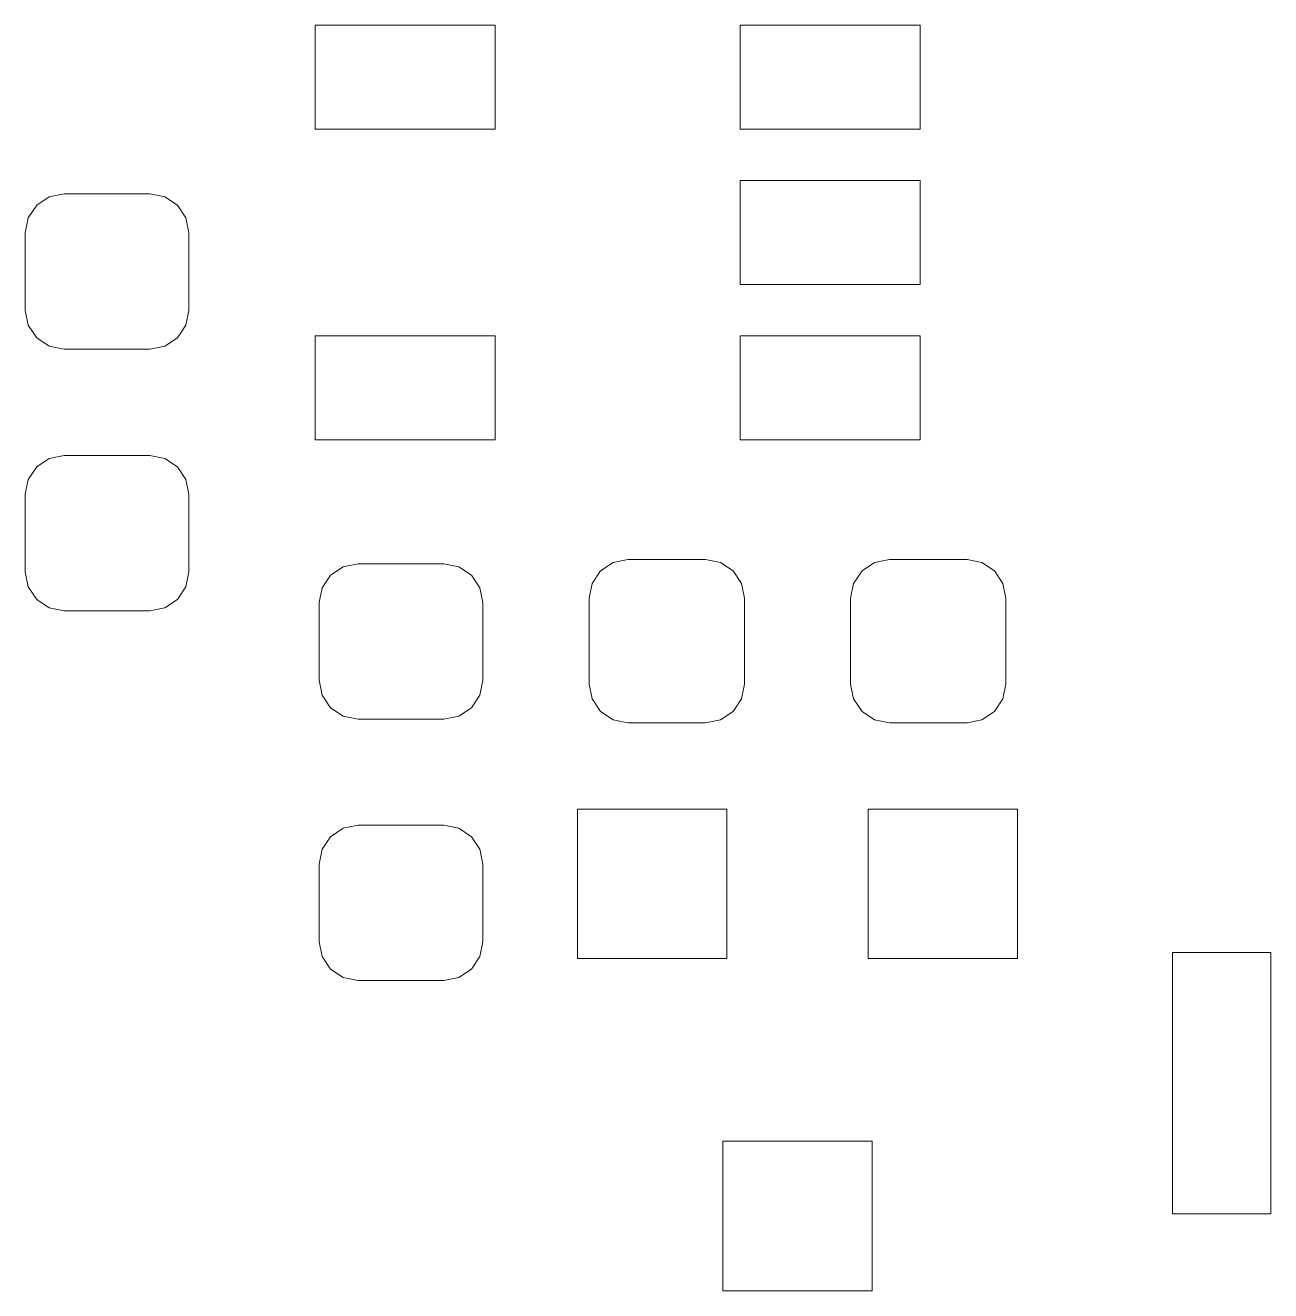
# Model space of a CAD drawing. Header units: millimetres. Extents: x -38 to 35, y -96 to 126.
# Drawn here: x -32.85 to -25.24, y -96.28 to -88.54 of the extents above; entities that cross this region are included whole.
import ezdxf

# ---------------------------------------------------------------- set-up
doc = ezdxf.new("R2010")
doc.units = ezdxf.units.MM
doc.header["$MEASUREMENT"] = 0
doc.layers.add('Layer 1', color=7, linetype='Continuous')

msp = doc.modelspace()

# ---------------------------------------------------------------- linework, layer by layer
at = {"layer": 'Layer 1', "color": 250, "lineweight": 9}
for points in [[(-31.0807, -89.1735), (-31.0807, -89.1735), (-29.9807, -89.1735), (-29.9807, -89.1735), (-29.9807, -89.1735), (-29.9807, -89.1735), (-29.9807, -88.5385), (-29.9807, -88.5385), (-29.9807, -88.5385), (-29.9807, -88.5385), (-31.0807, -88.5385), (-31.0807, -88.5385), (-31.0807, -88.5385), (-31.0807, -88.5385), (-31.0807, -89.1735), (-31.0807, -89.1735)], [(-28.4807, -89.1735), (-28.4807, -89.1735), (-27.3807, -89.1735), (-27.3807, -89.1735), (-27.3807, -89.1735), (-27.3807, -89.1735), (-27.3807, -88.5385), (-27.3807, -88.5385), (-27.3807, -88.5385), (-27.3807, -88.5385), (-28.4807, -88.5385), (-28.4807, -88.5385), (-28.4807, -88.5385), (-28.4807, -88.5385), (-28.4807, -89.1735), (-28.4807, -89.1735)], [(-28.4807, -90.1235), (-28.4807, -90.1235), (-27.3807, -90.1235), (-27.3807, -90.1235), (-27.3807, -90.1235), (-27.3807, -90.1235), (-27.3807, -89.4885), (-27.3807, -89.4885), (-27.3807, -89.4885), (-27.3807, -89.4885), (-28.4807, -89.4885), (-28.4807, -89.4885), (-28.4807, -89.4885), (-28.4807, -89.4885), (-28.4807, -90.1235), (-28.4807, -90.1235)], [(-31.0807, -91.0735), (-31.0807, -91.0735), (-29.9807, -91.0735), (-29.9807, -91.0735), (-29.9807, -91.0735), (-29.9807, -91.0735), (-29.9807, -90.4385), (-29.9807, -90.4385), (-29.9807, -90.4385), (-29.9807, -90.4385), (-31.0807, -90.4385), (-31.0807, -90.4385), (-31.0807, -90.4385), (-31.0807, -90.4385), (-31.0807, -91.0735), (-31.0807, -91.0735)], [(-28.4807, -91.0735), (-28.4807, -91.0735), (-27.3807, -91.0735), (-27.3807, -91.0735), (-27.3807, -91.0735), (-27.3807, -91.0735), (-27.3807, -90.4385), (-27.3807, -90.4385), (-27.3807, -90.4385), (-27.3807, -90.4385), (-28.4807, -90.4385), (-28.4807, -90.4385), (-28.4807, -90.4385), (-28.4807, -90.4385), (-28.4807, -91.0735), (-28.4807, -91.0735)], [(-25.2353, -95.8095), (-25.2353, -95.8095), (-25.2353, -94.2095), (-25.2353, -94.2095), (-25.2353, -94.2095), (-25.2353, -94.2095), (-25.8353, -94.2095), (-25.8353, -94.2095), (-25.8353, -94.2095), (-25.8353, -94.2095), (-25.8353, -95.8095), (-25.8353, -95.8095), (-25.8353, -95.8095), (-25.8353, -95.8095), (-25.2353, -95.8095), (-25.2353, -95.8095)]]:
    msp.add_open_spline(points, degree=3, knots=[0, 0, 0, 0, 0.2, 0.2, 0.2, 0.2, 0.4, 0.4, 0.4, 0.4, 0.6, 0.6, 0.6, 0.6, 1, 1, 1, 1], dxfattribs=at)
at = {"layer": 'Layer 1', "lineweight": 9}
for points, knots in [([(-32.0923, -90.5197), (-32.0923, -90.5197), (-32.0014, -90.5016), (-32.0014, -90.5016), (-32.0014, -90.5016), (-32.0014, -90.5016), (-31.9244, -90.4501), (-31.9244, -90.4501), (-31.9244, -90.4501), (-31.9244, -90.4501), (-31.8729, -90.3731), (-31.8729, -90.3731), (-31.8729, -90.3731), (-31.8729, -90.3731), (-31.8548, -90.2822), (-31.8548, -90.2822), (-31.8548, -90.2822), (-31.8548, -90.2822), (-31.8548, -89.8072), (-31.8548, -89.8072), (-31.8548, -89.8072), (-31.8548, -89.8072), (-31.8729, -89.7163), (-31.8729, -89.7163), (-31.8729, -89.7163), (-31.8729, -89.7163), (-31.9244, -89.6393), (-31.9244, -89.6393), (-31.9244, -89.6393), (-31.9244, -89.6393), (-32.0014, -89.5878), (-32.0014, -89.5878), (-32.0014, -89.5878), (-32.0014, -89.5878), (-32.0923, -89.5697), (-32.0923, -89.5697), (-32.0923, -89.5697), (-32.0923, -89.5697), (-32.6173, -89.5697), (-32.6173, -89.5697), (-32.6173, -89.5697), (-32.6173, -89.5697), (-32.7082, -89.5878), (-32.7082, -89.5878), (-32.7082, -89.5878), (-32.7082, -89.5878), (-32.7852, -89.6393), (-32.7852, -89.6393), (-32.7852, -89.6393), (-32.7852, -89.6393), (-32.8367, -89.7163), (-32.8367, -89.7163), (-32.8367, -89.7163), (-32.8367, -89.7163), (-32.8548, -89.8072), (-32.8548, -89.8072), (-32.8548, -89.8072), (-32.8548, -89.8072), (-32.8548, -90.2822), (-32.8548, -90.2822), (-32.8548, -90.2822), (-32.8548, -90.2822), (-32.8367, -90.3731), (-32.8367, -90.3731), (-32.8367, -90.3731), (-32.8367, -90.3731), (-32.7852, -90.4501), (-32.7852, -90.4501), (-32.7852, -90.4501), (-32.7852, -90.4501), (-32.7082, -90.5016), (-32.7082, -90.5016), (-32.7082, -90.5016), (-32.7082, -90.5016), (-32.6173, -90.5197), (-32.6173, -90.5197), (-32.6173, -90.5197), (-32.6173, -90.5197), (-32.0923, -90.5197), (-32.0923, -90.5197)], [0, 0, 0, 0, 0.047619, 0.047619, 0.047619, 0.047619, 0.095238, 0.095238, 0.095238, 0.095238, 0.142857, 0.142857, 0.142857, 0.142857, 0.190476, 0.190476, 0.190476, 0.190476, 0.238095, 0.238095, 0.238095, 0.238095, 0.285714, 0.285714, 0.285714, 0.285714, 0.333333, 0.333333, 0.333333, 0.333333, 0.380952, 0.380952, 0.380952, 0.380952, 0.428571, 0.428571, 0.428571, 0.428571, 0.47619, 0.47619, 0.47619, 0.47619, 0.52381, 0.52381, 0.52381, 0.52381, 0.571429, 0.571429, 0.571429, 0.571429, 0.619048, 0.619048, 0.619048, 0.619048, 0.666667, 0.666667, 0.666667, 0.666667, 0.714286, 0.714286, 0.714286, 0.714286, 0.761905, 0.761905, 0.761905, 0.761905, 0.809524, 0.809524, 0.809524, 0.809524, 0.857143, 0.857143, 0.857143, 0.857143, 0.904762, 0.904762, 0.904762, 0.904762, 1, 1, 1, 1]), ([(-32.0923, -92.1197), (-32.0923, -92.1197), (-32.0014, -92.1016), (-32.0014, -92.1016), (-32.0014, -92.1016), (-32.0014, -92.1016), (-31.9244, -92.0501), (-31.9244, -92.0501), (-31.9244, -92.0501), (-31.9244, -92.0501), (-31.8729, -91.9731), (-31.8729, -91.9731), (-31.8729, -91.9731), (-31.8729, -91.9731), (-31.8548, -91.8822), (-31.8548, -91.8822), (-31.8548, -91.8822), (-31.8548, -91.8822), (-31.8548, -91.4072), (-31.8548, -91.4072), (-31.8548, -91.4072), (-31.8548, -91.4072), (-31.8729, -91.3163), (-31.8729, -91.3163), (-31.8729, -91.3163), (-31.8729, -91.3163), (-31.9244, -91.2393), (-31.9244, -91.2393), (-31.9244, -91.2393), (-31.9244, -91.2393), (-32.0014, -91.1878), (-32.0014, -91.1878), (-32.0014, -91.1878), (-32.0014, -91.1878), (-32.0923, -91.1697), (-32.0923, -91.1697), (-32.0923, -91.1697), (-32.0923, -91.1697), (-32.6173, -91.1697), (-32.6173, -91.1697), (-32.6173, -91.1697), (-32.6173, -91.1697), (-32.7082, -91.1878), (-32.7082, -91.1878), (-32.7082, -91.1878), (-32.7082, -91.1878), (-32.7852, -91.2393), (-32.7852, -91.2393), (-32.7852, -91.2393), (-32.7852, -91.2393), (-32.8367, -91.3163), (-32.8367, -91.3163), (-32.8367, -91.3163), (-32.8367, -91.3163), (-32.8548, -91.4072), (-32.8548, -91.4072), (-32.8548, -91.4072), (-32.8548, -91.4072), (-32.8548, -91.8822), (-32.8548, -91.8822), (-32.8548, -91.8822), (-32.8548, -91.8822), (-32.8367, -91.9731), (-32.8367, -91.9731), (-32.8367, -91.9731), (-32.8367, -91.9731), (-32.7852, -92.0501), (-32.7852, -92.0501), (-32.7852, -92.0501), (-32.7852, -92.0501), (-32.7082, -92.1016), (-32.7082, -92.1016), (-32.7082, -92.1016), (-32.7082, -92.1016), (-32.6173, -92.1197), (-32.6173, -92.1197), (-32.6173, -92.1197), (-32.6173, -92.1197), (-32.0923, -92.1197), (-32.0923, -92.1197)], [0, 0, 0, 0, 0.047619, 0.047619, 0.047619, 0.047619, 0.095238, 0.095238, 0.095238, 0.095238, 0.142857, 0.142857, 0.142857, 0.142857, 0.190476, 0.190476, 0.190476, 0.190476, 0.238095, 0.238095, 0.238095, 0.238095, 0.285714, 0.285714, 0.285714, 0.285714, 0.333333, 0.333333, 0.333333, 0.333333, 0.380952, 0.380952, 0.380952, 0.380952, 0.428571, 0.428571, 0.428571, 0.428571, 0.47619, 0.47619, 0.47619, 0.47619, 0.52381, 0.52381, 0.52381, 0.52381, 0.571429, 0.571429, 0.571429, 0.571429, 0.619048, 0.619048, 0.619048, 0.619048, 0.666667, 0.666667, 0.666667, 0.666667, 0.714286, 0.714286, 0.714286, 0.714286, 0.761905, 0.761905, 0.761905, 0.761905, 0.809524, 0.809524, 0.809524, 0.809524, 0.857143, 0.857143, 0.857143, 0.857143, 0.904762, 0.904762, 0.904762, 0.904762, 1, 1, 1, 1]), ([(-30.8188, -91.8324), (-30.8188, -91.8324), (-30.9097, -91.8505), (-30.9097, -91.8505), (-30.9097, -91.8505), (-30.9097, -91.8505), (-30.9867, -91.902), (-30.9867, -91.902), (-30.9867, -91.902), (-30.9867, -91.902), (-31.0382, -91.979), (-31.0382, -91.979), (-31.0382, -91.979), (-31.0382, -91.979), (-31.0563, -92.0699), (-31.0563, -92.0699), (-31.0563, -92.0699), (-31.0563, -92.0699), (-31.0563, -92.5449), (-31.0563, -92.5449), (-31.0563, -92.5449), (-31.0563, -92.5449), (-31.0382, -92.6358), (-31.0382, -92.6358), (-31.0382, -92.6358), (-31.0382, -92.6358), (-30.9867, -92.7128), (-30.9867, -92.7128), (-30.9867, -92.7128), (-30.9867, -92.7128), (-30.9097, -92.7643), (-30.9097, -92.7643), (-30.9097, -92.7643), (-30.9097, -92.7643), (-30.8188, -92.7824), (-30.8188, -92.7824), (-30.8188, -92.7824), (-30.8188, -92.7824), (-30.2938, -92.7824), (-30.2938, -92.7824), (-30.2938, -92.7824), (-30.2938, -92.7824), (-30.2029, -92.7643), (-30.2029, -92.7643), (-30.2029, -92.7643), (-30.2029, -92.7643), (-30.1259, -92.7128), (-30.1259, -92.7128), (-30.1259, -92.7128), (-30.1259, -92.7128), (-30.0744, -92.6358), (-30.0744, -92.6358), (-30.0744, -92.6358), (-30.0744, -92.6358), (-30.0563, -92.5449), (-30.0563, -92.5449), (-30.0563, -92.5449), (-30.0563, -92.5449), (-30.0563, -92.0699), (-30.0563, -92.0699), (-30.0563, -92.0699), (-30.0563, -92.0699), (-30.0744, -91.979), (-30.0744, -91.979), (-30.0744, -91.979), (-30.0744, -91.979), (-30.1259, -91.902), (-30.1259, -91.902), (-30.1259, -91.902), (-30.1259, -91.902), (-30.2029, -91.8505), (-30.2029, -91.8505), (-30.2029, -91.8505), (-30.2029, -91.8505), (-30.2938, -91.8324), (-30.2938, -91.8324), (-30.2938, -91.8324), (-30.2938, -91.8324), (-30.8188, -91.8324), (-30.8188, -91.8324)], [0, 0, 0, 0, 0.047619, 0.047619, 0.047619, 0.047619, 0.095238, 0.095238, 0.095238, 0.095238, 0.142857, 0.142857, 0.142857, 0.142857, 0.190476, 0.190476, 0.190476, 0.190476, 0.238095, 0.238095, 0.238095, 0.238095, 0.285714, 0.285714, 0.285714, 0.285714, 0.333333, 0.333333, 0.333333, 0.333333, 0.380952, 0.380952, 0.380952, 0.380952, 0.428571, 0.428571, 0.428571, 0.428571, 0.47619, 0.47619, 0.47619, 0.47619, 0.52381, 0.52381, 0.52381, 0.52381, 0.571429, 0.571429, 0.571429, 0.571429, 0.619048, 0.619048, 0.619048, 0.619048, 0.666667, 0.666667, 0.666667, 0.666667, 0.714286, 0.714286, 0.714286, 0.714286, 0.761905, 0.761905, 0.761905, 0.761905, 0.809524, 0.809524, 0.809524, 0.809524, 0.857143, 0.857143, 0.857143, 0.857143, 0.904762, 0.904762, 0.904762, 0.904762, 1, 1, 1, 1]), ([(-29.4053, -92.5685), (-29.4053, -92.5685), (-29.3872, -92.6594), (-29.3872, -92.6594), (-29.3872, -92.6594), (-29.3872, -92.6594), (-29.3357, -92.7364), (-29.3357, -92.7364), (-29.3357, -92.7364), (-29.3357, -92.7364), (-29.2587, -92.7879), (-29.2587, -92.7879), (-29.2587, -92.7879), (-29.2587, -92.7879), (-29.1678, -92.806), (-29.1678, -92.806), (-29.1678, -92.806), (-29.1678, -92.806), (-28.6928, -92.806), (-28.6928, -92.806), (-28.6928, -92.806), (-28.6928, -92.806), (-28.6019, -92.7879), (-28.6019, -92.7879), (-28.6019, -92.7879), (-28.6019, -92.7879), (-28.5249, -92.7364), (-28.5249, -92.7364), (-28.5249, -92.7364), (-28.5249, -92.7364), (-28.4734, -92.6594), (-28.4734, -92.6594), (-28.4734, -92.6594), (-28.4734, -92.6594), (-28.4553, -92.5685), (-28.4553, -92.5685), (-28.4553, -92.5685), (-28.4553, -92.5685), (-28.4553, -92.0435), (-28.4553, -92.0435), (-28.4553, -92.0435), (-28.4553, -92.0435), (-28.4734, -91.9526), (-28.4734, -91.9526), (-28.4734, -91.9526), (-28.4734, -91.9526), (-28.5249, -91.8756), (-28.5249, -91.8756), (-28.5249, -91.8756), (-28.5249, -91.8756), (-28.6019, -91.8241), (-28.6019, -91.8241), (-28.6019, -91.8241), (-28.6019, -91.8241), (-28.6928, -91.806), (-28.6928, -91.806), (-28.6928, -91.806), (-28.6928, -91.806), (-29.1678, -91.806), (-29.1678, -91.806), (-29.1678, -91.806), (-29.1678, -91.806), (-29.2587, -91.8241), (-29.2587, -91.8241), (-29.2587, -91.8241), (-29.2587, -91.8241), (-29.3357, -91.8756), (-29.3357, -91.8756), (-29.3357, -91.8756), (-29.3357, -91.8756), (-29.3872, -91.9526), (-29.3872, -91.9526), (-29.3872, -91.9526), (-29.3872, -91.9526), (-29.4053, -92.0435), (-29.4053, -92.0435), (-29.4053, -92.0435), (-29.4053, -92.0435), (-29.4053, -92.5685), (-29.4053, -92.5685)], [0, 0, 0, 0, 0.047619, 0.047619, 0.047619, 0.047619, 0.095238, 0.095238, 0.095238, 0.095238, 0.142857, 0.142857, 0.142857, 0.142857, 0.190476, 0.190476, 0.190476, 0.190476, 0.238095, 0.238095, 0.238095, 0.238095, 0.285714, 0.285714, 0.285714, 0.285714, 0.333333, 0.333333, 0.333333, 0.333333, 0.380952, 0.380952, 0.380952, 0.380952, 0.428571, 0.428571, 0.428571, 0.428571, 0.47619, 0.47619, 0.47619, 0.47619, 0.52381, 0.52381, 0.52381, 0.52381, 0.571429, 0.571429, 0.571429, 0.571429, 0.619048, 0.619048, 0.619048, 0.619048, 0.666667, 0.666667, 0.666667, 0.666667, 0.714286, 0.714286, 0.714286, 0.714286, 0.761905, 0.761905, 0.761905, 0.761905, 0.809524, 0.809524, 0.809524, 0.809524, 0.857143, 0.857143, 0.857143, 0.857143, 0.904762, 0.904762, 0.904762, 0.904762, 1, 1, 1, 1]), ([(-27.8053, -92.5685), (-27.8053, -92.5685), (-27.7872, -92.6594), (-27.7872, -92.6594), (-27.7872, -92.6594), (-27.7872, -92.6594), (-27.7357, -92.7364), (-27.7357, -92.7364), (-27.7357, -92.7364), (-27.7357, -92.7364), (-27.6587, -92.7879), (-27.6587, -92.7879), (-27.6587, -92.7879), (-27.6587, -92.7879), (-27.5678, -92.806), (-27.5678, -92.806), (-27.5678, -92.806), (-27.5678, -92.806), (-27.0928, -92.806), (-27.0928, -92.806), (-27.0928, -92.806), (-27.0928, -92.806), (-27.0019, -92.7879), (-27.0019, -92.7879), (-27.0019, -92.7879), (-27.0019, -92.7879), (-26.9249, -92.7364), (-26.9249, -92.7364), (-26.9249, -92.7364), (-26.9249, -92.7364), (-26.8734, -92.6594), (-26.8734, -92.6594), (-26.8734, -92.6594), (-26.8734, -92.6594), (-26.8553, -92.5685), (-26.8553, -92.5685), (-26.8553, -92.5685), (-26.8553, -92.5685), (-26.8553, -92.0435), (-26.8553, -92.0435), (-26.8553, -92.0435), (-26.8553, -92.0435), (-26.8734, -91.9526), (-26.8734, -91.9526), (-26.8734, -91.9526), (-26.8734, -91.9526), (-26.9249, -91.8756), (-26.9249, -91.8756), (-26.9249, -91.8756), (-26.9249, -91.8756), (-27.0019, -91.8241), (-27.0019, -91.8241), (-27.0019, -91.8241), (-27.0019, -91.8241), (-27.0928, -91.806), (-27.0928, -91.806), (-27.0928, -91.806), (-27.0928, -91.806), (-27.5678, -91.806), (-27.5678, -91.806), (-27.5678, -91.806), (-27.5678, -91.806), (-27.6587, -91.8241), (-27.6587, -91.8241), (-27.6587, -91.8241), (-27.6587, -91.8241), (-27.7357, -91.8756), (-27.7357, -91.8756), (-27.7357, -91.8756), (-27.7357, -91.8756), (-27.7872, -91.9526), (-27.7872, -91.9526), (-27.7872, -91.9526), (-27.7872, -91.9526), (-27.8053, -92.0435), (-27.8053, -92.0435), (-27.8053, -92.0435), (-27.8053, -92.0435), (-27.8053, -92.5685), (-27.8053, -92.5685)], [0, 0, 0, 0, 0.047619, 0.047619, 0.047619, 0.047619, 0.095238, 0.095238, 0.095238, 0.095238, 0.142857, 0.142857, 0.142857, 0.142857, 0.190476, 0.190476, 0.190476, 0.190476, 0.238095, 0.238095, 0.238095, 0.238095, 0.285714, 0.285714, 0.285714, 0.285714, 0.333333, 0.333333, 0.333333, 0.333333, 0.380952, 0.380952, 0.380952, 0.380952, 0.428571, 0.428571, 0.428571, 0.428571, 0.47619, 0.47619, 0.47619, 0.47619, 0.52381, 0.52381, 0.52381, 0.52381, 0.571429, 0.571429, 0.571429, 0.571429, 0.619048, 0.619048, 0.619048, 0.619048, 0.666667, 0.666667, 0.666667, 0.666667, 0.714286, 0.714286, 0.714286, 0.714286, 0.761905, 0.761905, 0.761905, 0.761905, 0.809524, 0.809524, 0.809524, 0.809524, 0.857143, 0.857143, 0.857143, 0.857143, 0.904762, 0.904762, 0.904762, 0.904762, 1, 1, 1, 1]), ([(-29.4765, -93.3328), (-29.4765, -93.3328), (-29.4765, -94.2472), (-29.4765, -94.2472), (-29.4765, -94.2472), (-29.4765, -94.2472), (-28.5621, -94.2472), (-28.5621, -94.2472), (-28.5621, -94.2472), (-28.5621, -94.2472), (-28.5621, -93.3328), (-28.5621, -93.3328), (-28.5621, -93.3328), (-28.5621, -93.3328), (-29.4765, -93.3328), (-29.4765, -93.3328)], [0, 0, 0, 0, 0.2, 0.2, 0.2, 0.2, 0.4, 0.4, 0.4, 0.4, 0.6, 0.6, 0.6, 0.6, 1, 1, 1, 1]), ([(-27.6985, -93.3328), (-27.6985, -93.3328), (-27.6985, -94.2472), (-27.6985, -94.2472), (-27.6985, -94.2472), (-27.6985, -94.2472), (-26.7841, -94.2472), (-26.7841, -94.2472), (-26.7841, -94.2472), (-26.7841, -94.2472), (-26.7841, -93.3328), (-26.7841, -93.3328), (-26.7841, -93.3328), (-26.7841, -93.3328), (-27.6985, -93.3328), (-27.6985, -93.3328)], [0, 0, 0, 0, 0.2, 0.2, 0.2, 0.2, 0.4, 0.4, 0.4, 0.4, 0.6, 0.6, 0.6, 0.6, 1, 1, 1, 1]), ([(-30.8188, -93.4324), (-30.8188, -93.4324), (-30.9097, -93.4505), (-30.9097, -93.4505), (-30.9097, -93.4505), (-30.9097, -93.4505), (-30.9867, -93.502), (-30.9867, -93.502), (-30.9867, -93.502), (-30.9867, -93.502), (-31.0382, -93.579), (-31.0382, -93.579), (-31.0382, -93.579), (-31.0382, -93.579), (-31.0563, -93.6699), (-31.0563, -93.6699), (-31.0563, -93.6699), (-31.0563, -93.6699), (-31.0563, -94.1449), (-31.0563, -94.1449), (-31.0563, -94.1449), (-31.0563, -94.1449), (-31.0382, -94.2358), (-31.0382, -94.2358), (-31.0382, -94.2358), (-31.0382, -94.2358), (-30.9867, -94.3128), (-30.9867, -94.3128), (-30.9867, -94.3128), (-30.9867, -94.3128), (-30.9097, -94.3643), (-30.9097, -94.3643), (-30.9097, -94.3643), (-30.9097, -94.3643), (-30.8188, -94.3824), (-30.8188, -94.3824), (-30.8188, -94.3824), (-30.8188, -94.3824), (-30.2938, -94.3824), (-30.2938, -94.3824), (-30.2938, -94.3824), (-30.2938, -94.3824), (-30.2029, -94.3643), (-30.2029, -94.3643), (-30.2029, -94.3643), (-30.2029, -94.3643), (-30.1259, -94.3128), (-30.1259, -94.3128), (-30.1259, -94.3128), (-30.1259, -94.3128), (-30.0744, -94.2358), (-30.0744, -94.2358), (-30.0744, -94.2358), (-30.0744, -94.2358), (-30.0563, -94.1449), (-30.0563, -94.1449), (-30.0563, -94.1449), (-30.0563, -94.1449), (-30.0563, -93.6699), (-30.0563, -93.6699), (-30.0563, -93.6699), (-30.0563, -93.6699), (-30.0744, -93.579), (-30.0744, -93.579), (-30.0744, -93.579), (-30.0744, -93.579), (-30.1259, -93.502), (-30.1259, -93.502), (-30.1259, -93.502), (-30.1259, -93.502), (-30.2029, -93.4505), (-30.2029, -93.4505), (-30.2029, -93.4505), (-30.2029, -93.4505), (-30.2938, -93.4324), (-30.2938, -93.4324), (-30.2938, -93.4324), (-30.2938, -93.4324), (-30.8188, -93.4324), (-30.8188, -93.4324)], [0, 0, 0, 0, 0.047619, 0.047619, 0.047619, 0.047619, 0.095238, 0.095238, 0.095238, 0.095238, 0.142857, 0.142857, 0.142857, 0.142857, 0.190476, 0.190476, 0.190476, 0.190476, 0.238095, 0.238095, 0.238095, 0.238095, 0.285714, 0.285714, 0.285714, 0.285714, 0.333333, 0.333333, 0.333333, 0.333333, 0.380952, 0.380952, 0.380952, 0.380952, 0.428571, 0.428571, 0.428571, 0.428571, 0.47619, 0.47619, 0.47619, 0.47619, 0.52381, 0.52381, 0.52381, 0.52381, 0.571429, 0.571429, 0.571429, 0.571429, 0.619048, 0.619048, 0.619048, 0.619048, 0.666667, 0.666667, 0.666667, 0.666667, 0.714286, 0.714286, 0.714286, 0.714286, 0.761905, 0.761905, 0.761905, 0.761905, 0.809524, 0.809524, 0.809524, 0.809524, 0.857143, 0.857143, 0.857143, 0.857143, 0.904762, 0.904762, 0.904762, 0.904762, 1, 1, 1, 1]), ([(-28.5875, -95.3648), (-28.5875, -95.3648), (-28.5875, -96.2792), (-28.5875, -96.2792), (-28.5875, -96.2792), (-28.5875, -96.2792), (-27.6731, -96.2792), (-27.6731, -96.2792), (-27.6731, -96.2792), (-27.6731, -96.2792), (-27.6731, -95.3648), (-27.6731, -95.3648), (-27.6731, -95.3648), (-27.6731, -95.3648), (-28.5875, -95.3648), (-28.5875, -95.3648)], [0, 0, 0, 0, 0.2, 0.2, 0.2, 0.2, 0.4, 0.4, 0.4, 0.4, 0.6, 0.6, 0.6, 0.6, 1, 1, 1, 1])]:
    msp.add_open_spline(points, degree=3, knots=knots, dxfattribs=at)

doc.saveas('drawing.dxf')
